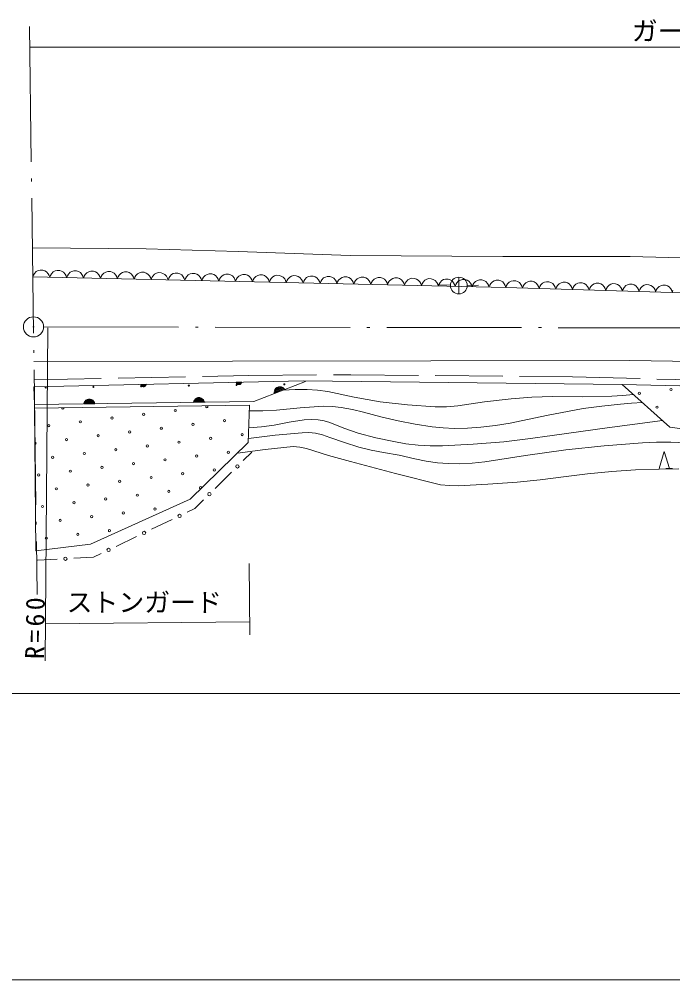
# Model space of a CAD drawing. Units: millimetres, scale not verified. Extents: x 40000 to 680000, y 20000 to 380000.
# Drawn here: x 371194 to 429298, y 205000 to 290367 of the extents above; entities that cross this region are included whole.
import ezdxf
from ezdxf.enums import TextEntityAlignment as Align

# ---------------------------------------------------------------- set-up
doc = ezdxf.new("R2010")
doc.units = ezdxf.units.MM
doc.header["$LTSCALE"] = 1000
doc.linetypes.add('DASHED', pattern=[7.5, 6, -1.5])
doc.linetypes.add('LONG_DASHED_DOTTED', pattern=[15.25, 12, -1.5, 0.25, -1.5])
doc.layers.add('S-BGD', color=7, linetype='Continuous', lineweight=13)
doc.layers.add('S-BGD-HTXT', color=7, linetype='Continuous', lineweight=13)
doc.styles.add('ＭＳ ゴシック', font='')
doc.styles.get('ＭＳ ゴシック').set_extended_font_data('MS Gothic')

msp = doc.modelspace()

# ---------------------------------------------------------------- linework, layer by layer
at = {"layer": 'S-BGD', "linetype": 'LONG_DASHED_DOTTED'}
for p, q in [((372098, 289705), (372787, 239245)), ((373362, 263020), (444397, 262916))]:
    msp.add_line(p, q, dxfattribs=at)
at = {"layer": 'S-BGD'}
for p, q in [((372123, 287885), (506899, 287885)), ((372393, 270050), (382489, 269959)), ((382489, 269959), (390666, 269731)), ((390666, 269731), (400624, 269365)), ((400624, 269365), (414191, 269274)), ((414191, 269274), (425511, 269274)), ((425511, 269274), (432683, 269091)), ((373056, 268079), (372878, 268026)), ((373289, 268073), (373056, 268079)), ((373464, 268013), (373289, 268073)), ((372472, 267633), (372408, 267462)), ((372408, 267462), (414457, 266525)), ((372561, 267778), (372472, 267633)), ((372711, 267940), (372561, 267778)), ((372878, 268026), (372711, 267940)), ((373627, 267919), (373464, 268013)), ((373770, 267751), (373627, 267919)), ((373857, 267603), (373770, 267751)), ((373909, 267429), (373857, 267603)), ((373973, 267600), (373909, 267429)), ((374063, 267744), (373973, 267600)), ((374213, 267906), (374063, 267744)), ((374380, 267993), (374213, 267906)), ((374558, 268045), (374380, 267993)), ((374791, 268040), (374558, 268045)), ((374966, 267980), (374791, 268040)), ((375129, 267886), (374966, 267980)), ((375272, 267717), (375129, 267886)), ((375359, 267569), (375272, 267717)), ((375411, 267395), (375359, 267569)), ((375475, 267566), (375411, 267395)), ((375565, 267711), (375475, 267566)), ((375715, 267873), (375565, 267711)), ((375882, 267959), (375715, 267873)), ((376060, 268012), (375882, 267959)), ((376293, 268007), (376060, 268012)), ((376468, 267946), (376293, 268007)), ((376631, 267852), (376468, 267946)), ((376774, 267684), (376631, 267852)), ((376860, 267536), (376774, 267684)), ((376913, 267362), (376860, 267536)), ((376977, 267533), (376913, 267362)), ((377066, 267677), (376977, 267533)), ((377217, 267839), (377066, 267677)), ((377384, 267926), (377217, 267839)), ((377562, 267978), (377384, 267926)), ((377794, 267973), (377562, 267978)), ((377969, 267913), (377794, 267973)), ((378133, 267819), (377969, 267913)), ((378275, 267651), (378133, 267819)), ((378362, 267502), (378275, 267651)), ((378415, 267328), (378362, 267502)), ((378479, 267500), (378415, 267328)), ((378568, 267644), (378479, 267500)), ((378718, 267806), (378568, 267644)), ((378886, 267892), (378718, 267806)), ((379063, 267945), (378886, 267892)), ((379296, 267940), (379063, 267945)), ((379471, 267879), (379296, 267940)), ((379634, 267786), (379471, 267879)), ((379777, 267617), (379634, 267786)), ((379864, 267469), (379777, 267617)), ((379916, 267295), (379864, 267469)), ((379980, 267466), (379916, 267295)), ((380070, 267611), (379980, 267466)), ((380220, 267772), (380070, 267611)), ((380387, 267859), (380220, 267772)), ((380565, 267911), (380387, 267859)), ((380798, 267906), (380565, 267911)), ((380973, 267846), (380798, 267906)), ((381136, 267752), (380973, 267846)), ((381279, 267584), (381136, 267752)), ((381366, 267435), (381279, 267584)), ((381418, 267261), (381366, 267435)), ((381482, 267433), (381418, 267261)), ((381572, 267577), (381482, 267433)), ((381722, 267739), (381572, 267577)), ((381889, 267825), (381722, 267739)), ((382067, 267878), (381889, 267825)), ((382300, 267873), (382067, 267878)), ((382475, 267812), (382300, 267873)), ((382638, 267719), (382475, 267812)), ((382781, 267550), (382638, 267719)), ((382868, 267402), (382781, 267550)), ((382920, 267228), (382868, 267402)), ((382984, 267399), (382920, 267228)), ((383074, 267544), (382984, 267399)), ((383224, 267706), (383074, 267544)), ((383391, 267792), (383224, 267706)), ((383569, 267844), (383391, 267792)), ((383801, 267839), (383569, 267844)), ((383977, 267779), (383801, 267839)), ((384140, 267685), (383977, 267779)), ((384282, 267517), (384140, 267685)), ((384369, 267368), (384282, 267517)), ((384422, 267194), (384369, 267368)), ((384486, 267366), (384422, 267194)), ((384575, 267510), (384486, 267366)), ((384725, 267672), (384575, 267510)), ((384893, 267758), (384725, 267672)), ((385070, 267811), (384893, 267758)), ((385303, 267806), (385070, 267811)), ((385478, 267745), (385303, 267806)), ((385642, 267652), (385478, 267745)), ((385784, 267483), (385642, 267652)), ((385871, 267335), (385784, 267483)), ((385924, 267161), (385871, 267335)), ((385987, 267332), (385924, 267161)), ((386077, 267477), (385987, 267332)), ((386227, 267639), (386077, 267477)), ((386394, 267725), (386227, 267639)), ((386572, 267777), (386394, 267725)), ((386805, 267772), (386572, 267777)), ((386980, 267712), (386805, 267772)), ((387143, 267618), (386980, 267712)), ((387286, 267450), (387143, 267618)), ((387373, 267301), (387286, 267450)), ((387425, 267127), (387373, 267301)), ((387489, 267299), (387425, 267127)), ((387579, 267443), (387489, 267299)), ((387729, 267605), (387579, 267443)), ((387896, 267692), (387729, 267605)), ((388074, 267744), (387896, 267692)), ((388307, 267739), (388074, 267744)), ((388482, 267678), (388307, 267739)), ((388645, 267585), (388482, 267678)), ((388788, 267416), (388645, 267585)), ((388875, 267268), (388788, 267416)), ((388927, 267094), (388875, 267268)), ((388991, 267265), (388927, 267094)), ((389081, 267410), (388991, 267265)), ((389231, 267572), (389081, 267410)), ((389398, 267658), (389231, 267572)), ((389576, 267710), (389398, 267658)), ((389808, 267705), (389576, 267710)), ((389984, 267645), (389808, 267705)), ((390147, 267551), (389984, 267645)), ((390290, 267383), (390147, 267551)), ((390376, 267234), (390290, 267383)), ((390429, 267060), (390376, 267234)), ((390493, 267232), (390429, 267060)), ((390582, 267376), (390493, 267232)), ((390733, 267538), (390582, 267376)), ((390900, 267625), (390733, 267538)), ((391077, 267677), (390900, 267625)), ((391310, 267672), (391077, 267677)), ((391485, 267612), (391310, 267672)), ((391649, 267518), (391485, 267612)), ((391791, 267349), (391649, 267518)), ((391878, 267201), (391791, 267349)), ((391931, 267027), (391878, 267201)), ((391995, 267198), (391931, 267027)), ((392084, 267343), (391995, 267198)), ((392234, 267505), (392084, 267343)), ((392401, 267591), (392234, 267505)), ((392579, 267644), (392401, 267591)), ((392812, 267638), (392579, 267644)), ((392987, 267578), (392812, 267638)), ((393150, 267484), (392987, 267578)), ((393293, 267316), (393150, 267484)), ((393380, 267167), (393293, 267316)), ((393586, 267309), (393496, 267165)), ((393736, 267471), (393586, 267309)), ((393903, 267558), (393736, 267471)), ((394081, 267610), (393903, 267558)), ((394314, 267605), (394081, 267610)), ((394489, 267545), (394314, 267605)), ((394652, 267451), (394489, 267545)), ((394795, 267282), (394652, 267451)), ((394882, 267134), (394795, 267282)), ((395088, 267276), (394998, 267131)), ((395238, 267438), (395088, 267276)), ((395405, 267524), (395238, 267438)), ((395583, 267577), (395405, 267524)), ((395816, 267571), (395583, 267577)), ((395991, 267511), (395816, 267571)), ((396154, 267417), (395991, 267511)), ((396297, 267249), (396154, 267417)), ((396383, 267100), (396297, 267249)), ((396589, 267242), (396500, 267098)), ((396740, 267404), (396589, 267242)), ((396907, 267491), (396740, 267404)), ((397085, 267543), (396907, 267491)), ((397317, 267538), (397085, 267543)), ((397492, 267478), (397317, 267538)), ((397656, 267384), (397492, 267478)), ((397798, 267215), (397656, 267384)), ((397885, 267067), (397798, 267215)), ((398091, 267209), (398002, 267064)), ((398241, 267371), (398091, 267209)), ((398409, 267457), (398241, 267371)), ((398586, 267510), (398409, 267457)), ((398819, 267504), (398586, 267510)), ((398994, 267444), (398819, 267504)), ((399157, 267350), (398994, 267444)), ((399300, 267182), (399157, 267350)), ((399743, 267337), (399593, 267175)), ((399910, 267424), (399743, 267337)), ((400088, 267476), (399910, 267424)), ((400321, 267471), (400088, 267476)), ((400496, 267411), (400321, 267471)), ((400659, 267317), (400496, 267411)), ((400802, 267148), (400659, 267317)), ((401245, 267304), (401095, 267142)), ((401412, 267390), (401245, 267304)), ((401590, 267443), (401412, 267390)), ((401823, 267437), (401590, 267443)), ((401998, 267377), (401823, 267437)), ((402161, 267283), (401998, 267377)), ((402304, 267115), (402161, 267283)), ((402747, 267270), (402597, 267108)), ((402914, 267357), (402747, 267270)), ((403092, 267409), (402914, 267357)), ((403324, 267404), (403092, 267409)), ((403500, 267344), (403324, 267404)), ((403663, 267250), (403500, 267344)), ((403805, 267082), (403663, 267250)), ((404248, 267237), (404098, 267075)), ((404416, 267323), (404248, 267237)), ((404593, 267376), (404416, 267323)), ((404826, 267371), (404593, 267376)), ((405001, 267310), (404826, 267371)), ((405165, 267217), (405001, 267310)), ((405307, 267048), (405165, 267217)), ((405750, 267203), (405600, 267042)), ((405917, 267290), (405750, 267203)), ((406095, 267342), (405917, 267290)), ((406328, 267337), (406095, 267342)), ((406503, 267277), (406328, 267337)), ((406666, 267183), (406503, 267277)), ((407419, 267256), (407252, 267170)), ((407597, 267309), (407419, 267256)), ((407830, 267304), (407597, 267309)), ((408005, 267243), (407830, 267304)), ((408168, 267150), (408005, 267243)), ((408921, 267223), (408754, 267137)), ((409099, 267275), (408921, 267223)), ((409331, 267270), (409099, 267275)), ((409507, 267210), (409331, 267270)), ((409670, 267116), (409507, 267210)), ((410279, 267440), (410279, 265948)), ((410600, 267242), (410423, 267189)), ((410833, 267237), (410600, 267242)), ((411008, 267176), (410833, 267237)), ((412102, 267208), (411924, 267156)), ((412335, 267203), (412102, 267208)), ((412510, 267143), (412335, 267203)), ((393432, 266993), (393380, 267167)), ((393496, 267165), (393432, 266993)), ((394934, 266960), (394882, 267134)), ((394998, 267131), (394934, 266960)), ((396436, 266926), (396383, 267100)), ((396500, 267098), (396436, 266926)), ((397938, 266893), (397885, 267067)), ((398002, 267064), (397938, 266893)), ((399387, 267033), (399300, 267182)), ((399439, 266860), (399387, 267033)), ((399503, 267031), (399439, 266860)), ((399593, 267175), (399503, 267031)), ((400889, 267000), (400802, 267148)), ((400941, 266826), (400889, 267000)), ((401005, 266997), (400941, 266826)), ((401095, 267142), (401005, 266997)), ((402391, 266967), (402304, 267115)), ((402443, 266793), (402391, 266967)), ((402507, 266964), (402443, 266793)), ((402597, 267108), (402507, 266964)), ((403892, 266933), (403805, 267082)), ((403945, 266759), (403892, 266933)), ((404009, 266930), (403945, 266759)), ((404098, 267075), (404009, 266930)), ((405394, 266900), (405307, 267048)), ((405447, 266726), (405394, 266900)), ((405510, 266897), (405447, 266726)), ((405600, 267042), (405510, 266897)), ((406809, 267015), (406666, 267183)), ((406896, 266866), (406809, 267015)), ((406948, 266692), (406896, 266866)), ((407012, 266864), (406948, 266692)), ((407102, 267008), (407012, 266864)), ((407252, 267170), (407102, 267008)), ((408311, 266981), (408168, 267150)), ((408398, 266833), (408311, 266981)), ((408450, 266659), (408398, 266833)), ((408514, 266830), (408450, 266659)), ((408604, 266975), (408514, 266830)), ((409529, 266719), (408530, 266753)), ((408754, 267137), (408604, 266975)), ((409813, 266948), (409670, 267116)), ((409899, 266799), (409813, 266948)), ((409952, 266625), (409899, 266799)), ((410016, 266797), (409952, 266625)), ((410105, 266941), (410016, 266797)), ((410256, 267103), (410105, 266941)), ((410423, 267189), (410256, 267103)), ((411172, 267083), (411008, 267176)), ((411028, 266710), (412028, 266732)), ((411314, 266914), (411172, 267083)), ((411401, 266766), (411314, 266914)), ((411454, 266592), (411401, 266766)), ((411518, 266763), (411454, 266592)), ((411607, 266908), (411518, 266763)), ((411757, 267070), (411607, 266908)), ((411924, 267156), (411757, 267070)), ((412673, 267049), (412510, 267143)), ((412816, 266881), (412673, 267049)), ((412903, 266732), (412816, 266881)), ((412955, 266558), (412903, 266732)), ((413019, 266730), (412955, 266558)), ((413109, 266874), (413019, 266730)), ((413259, 267036), (413109, 266874)), ((413426, 267123), (413259, 267036)), ((413604, 267175), (413426, 267123)), ((413837, 267170), (413604, 267175)), ((414012, 267109), (413837, 267170)), ((414175, 267016), (414012, 267109)), ((414318, 266847), (414175, 267016)), ((414405, 266699), (414318, 266847)), ((414457, 266525), (414405, 266699)), ((414521, 266693), (414457, 266525)), ((414457, 266525), (444040, 265650)), ((414611, 266835), (414521, 266693)), ((414760, 266993), (414611, 266835)), ((414925, 267077), (414760, 266993)), ((415100, 267128), (414925, 267077)), ((415330, 267121), (415100, 267128)), ((415502, 267060), (415330, 267121)), ((415662, 266967), (415502, 267060)), ((415801, 266800), (415662, 266967)), ((415886, 266653), (415801, 266800)), ((415936, 266481), (415886, 266653)), ((416001, 266649), (415936, 266481)), ((416090, 266791), (416001, 266649)), ((416239, 266950), (416090, 266791)), ((416404, 267034), (416239, 266950)), ((416580, 267084), (416404, 267034)), ((416809, 267077), (416580, 267084)), ((416981, 267016), (416809, 267077)), ((417141, 266923), (416981, 267016)), ((417281, 266756), (417141, 266923)), ((417365, 266609), (417281, 266756)), ((417415, 266437), (417365, 266609)), ((417480, 266606), (417415, 266437)), ((417569, 266747), (417480, 266606)), ((417718, 266906), (417569, 266747)), ((417883, 266990), (417718, 266906)), ((418059, 267040), (417883, 266990)), ((418288, 267033), (418059, 267040)), ((418460, 266973), (418288, 267033)), ((418620, 266879), (418460, 266973)), ((418760, 266712), (418620, 266879)), ((418844, 266565), (418760, 266712)), ((418895, 266394), (418844, 266565)), ((418959, 266562), (418895, 266394)), ((419048, 266704), (418959, 266562)), ((419197, 266862), (419048, 266704)), ((419362, 266946), (419197, 266862)), ((419538, 266996), (419362, 266946)), ((419767, 266990), (419538, 266996)), ((419939, 266929), (419767, 266990)), ((420099, 266835), (419939, 266929)), ((420239, 266668), (420099, 266835)), ((420323, 266522), (420239, 266668)), ((420374, 266350), (420323, 266522)), ((420438, 266518), (420374, 266350)), ((420527, 266660), (420438, 266518)), ((420676, 266818), (420527, 266660)), ((420842, 266902), (420676, 266818)), ((421017, 266953), (420842, 266902)), ((421246, 266946), (421017, 266953)), ((421418, 266885), (421246, 266946)), ((421579, 266792), (421418, 266885)), ((421718, 266625), (421579, 266792)), ((421802, 266478), (421718, 266625)), ((421853, 266306), (421802, 266478)), ((421917, 266474), (421853, 266306)), ((422006, 266616), (421917, 266474)), ((422155, 266775), (422006, 266616)), ((422321, 266859), (422155, 266775)), ((422496, 266909), (422321, 266859)), ((422725, 266902), (422496, 266909)), ((422898, 266842), (422725, 266902)), ((423058, 266748), (422898, 266842)), ((423197, 266581), (423058, 266748)), ((423282, 266434), (423197, 266581)), ((423332, 266262), (423282, 266434)), ((423396, 266431), (423332, 266262)), ((423486, 266572), (423396, 266431)), ((423635, 266731), (423486, 266572)), ((423800, 266815), (423635, 266731)), ((423975, 266865), (423800, 266815)), ((424205, 266858), (423975, 266865)), ((424377, 266798), (424205, 266858)), ((424537, 266704), (424377, 266798)), ((424676, 266537), (424537, 266704)), ((424761, 266390), (424676, 266537)), ((424811, 266219), (424761, 266390)), ((424875, 266387), (424811, 266219)), ((424965, 266529), (424875, 266387)), ((425114, 266687), (424965, 266529)), ((425279, 266771), (425114, 266687)), ((425454, 266821), (425279, 266771)), ((425684, 266815), (425454, 266821)), ((425856, 266754), (425684, 266815)), ((426016, 266660), (425856, 266754)), ((426155, 266494), (426016, 266660)), ((426240, 266347), (426155, 266494)), ((426290, 266175), (426240, 266347)), ((426444, 266485), (426354, 266343)), ((426593, 266643), (426444, 266485)), ((426758, 266727), (426593, 266643)), ((426934, 266778), (426758, 266727)), ((427163, 266771), (426934, 266778)), ((427335, 266710), (427163, 266771)), ((427495, 266617), (427335, 266710)), ((427635, 266450), (427495, 266617)), ((427719, 266303), (427635, 266450)), ((427923, 266441), (427834, 266300)), ((428072, 266600), (427923, 266441)), ((428237, 266684), (428072, 266600)), ((428413, 266734), (428237, 266684)), ((428642, 266727), (428413, 266734)), ((428814, 266667), (428642, 266727)), ((428974, 266573), (428814, 266667)), ((429114, 266406), (428974, 266573)), ((429198, 266259), (429114, 266406)), ((426354, 266343), (426290, 266175)), ((427769, 266131), (427719, 266303)), ((427834, 266300), (427769, 266131)), ((429249, 266087), (429198, 266259)), ((429313, 266256), (429249, 266087)), ((373742, 262937), (373495, 233351)), ((372504, 259946), (425463, 260023)), ((425463, 260023), (445315, 259711)), ((372505, 257702), (396473, 258230)), ((382011, 257911), (382511, 257922)), ((382031, 257854), (382011, 257911)), ((382500, 257891), (382025, 257880)), ((382063, 257806), (382031, 257854)), ((382038, 257849), (382488, 257859)), ((382470, 257827), (382059, 257818)), ((382465, 257815), (382417, 257759)), ((382493, 257864), (382465, 257815)), ((382511, 257922), (382493, 257864)), ((390473, 258097), (390973, 258108)), ((390493, 258040), (390473, 258097)), ((390961, 258077), (390486, 258066)), ((390524, 257992), (390493, 258040)), ((390499, 258035), (390949, 258045)), ((390931, 258014), (390520, 258005)), ((390574, 257938), (390524, 257992)), ((390543, 257974), (390907, 257982)), ((390629, 257910), (390574, 257938)), ((390877, 257950), (390575, 257943)), ((390688, 257892), (390629, 257910)), ((390634, 257913), (390820, 257918)), ((390766, 257894), (390688, 257892)), ((390824, 257914), (390766, 257894)), ((390879, 257945), (390824, 257914)), ((390926, 258001), (390879, 257945)), ((390954, 258050), (390926, 258001)), ((390973, 258108), (390954, 258050)), ((396631, 258177), (392038, 256382)), ((396473, 258230), (396631, 258177)), ((396473, 258230), (424805, 257913)), ((424805, 257913), (429028, 254112)), ((443335, 257438), (424805, 257913)), ((372558, 256118), (372505, 257702)), ((382113, 257752), (382063, 257806)), ((382082, 257788), (382445, 257796)), ((382168, 257723), (382113, 257752)), ((382416, 257764), (382114, 257757)), ((382227, 257706), (382168, 257723)), ((382173, 257727), (382359, 257731)), ((382305, 257707), (382227, 257706)), ((382363, 257727), (382305, 257707)), ((382417, 257759), (382363, 257727)), ((393864, 257219), (393882, 257331)), ((393869, 257097), (393864, 257219)), ((393869, 257165), (394754, 257510)), ((394800, 257461), (393869, 257097)), ((394708, 257560), (393870, 257232)), ((393882, 257304), (394648, 257603)), ((393882, 257331), (393933, 257469)), ((394584, 257645), (393906, 257380)), ((393933, 257469), (394014, 257565)), ((393939, 257460), (394503, 257680)), ((394014, 257565), (394109, 257642)), ((394370, 257696), (394023, 257560)), ((394109, 257642), (394254, 257699)), ((394254, 257699), (394377, 257707)), ((394377, 257707), (394501, 257691)), ((394501, 257691), (394632, 257624)), ((394632, 257624), (394723, 257555)), ((394656, 257405), (395721, 257468)), ((394723, 257555), (394800, 257461)), ((395721, 257468), (396785, 257471)), ((396785, 257471), (397708, 257405)), ((397708, 257405), (398627, 257278)), ((398627, 257278), (400957, 256789)), ((424828, 256937), (425794, 257023)), ((392038, 256382), (372558, 256118)), ((376928, 256177), (376967, 256293)), ((377928, 256191), (376928, 256177)), ((376952, 256240), (377902, 256253)), ((376967, 256293), (377023, 256391)), ((377876, 256315), (376976, 256303)), ((377013, 256366), (377836, 256377)), ((377023, 256391), (377119, 256502)), ((377790, 256439), (377062, 256429)), ((377119, 256502), (377228, 256564)), ((377121, 256492), (377726, 256500)), ((377228, 256564), (377345, 256603)), ((377608, 256561), (377236, 256556)), ((377345, 256603), (377500, 256605)), ((377500, 256605), (377618, 256569)), ((377618, 256569), (377729, 256510)), ((377729, 256510), (377828, 256402)), ((377828, 256402), (377889, 256305)), ((377889, 256305), (377928, 256191)), ((386668, 256309), (386707, 256425)), ((387668, 256323), (386668, 256309)), ((386692, 256372), (387642, 256385)), ((386707, 256425), (386763, 256523)), ((387616, 256447), (386716, 256435)), ((386753, 256498), (387576, 256509)), ((386763, 256523), (386859, 256634)), ((387530, 256571), (386802, 256561)), ((386859, 256634), (386968, 256696)), ((386861, 256624), (387466, 256632)), ((386968, 256696), (387085, 256735)), ((387348, 256693), (386976, 256688)), ((387085, 256735), (387240, 256737)), ((387240, 256737), (387358, 256701)), ((387358, 256701), (387469, 256642)), ((387469, 256642), (387568, 256534)), ((387568, 256534), (387629, 256437)), ((387629, 256437), (387668, 256323)), ((400957, 256789), (403292, 256360)), ((403292, 256360), (405727, 256105)), ((405727, 256105), (408170, 255908)), ((410194, 256005), (412557, 256354)), ((412557, 256354), (414938, 256644)), ((414938, 256644), (416772, 256766)), ((416772, 256766), (418609, 256828)), ((418609, 256828), (421236, 256818)), ((421236, 256818), (423871, 256869)), ((422988, 255991), (424646, 256161)), ((423871, 256869), (424828, 256937)), ((424646, 256161), (425621, 256237)), ((425621, 256237), (426598, 256299)), ((372558, 255801), (391669, 256065)), ((372664, 243131), (372558, 255801)), ((391669, 256065), (391563, 252739)), ((391653, 255565), (392861, 255564)), ((392861, 255564), (394077, 255624)), ((394077, 255624), (396165, 255834)), ((396165, 255834), (398259, 255984)), ((398259, 255984), (399036, 255959)), ((399036, 255959), (399819, 255873)), ((399819, 255873), (400820, 255685)), ((400820, 255685), (401808, 255437)), ((401808, 255437), (403333, 255028)), ((408170, 255908), (409178, 255926)), ((409178, 255926), (410194, 256005)), ((418080, 255147), (421338, 255762)), ((421338, 255762), (422988, 255991)), ((393861, 254303), (395195, 254565)), ((395195, 254565), (396539, 254768)), ((396539, 254768), (397161, 254797)), ((397161, 254797), (397783, 254765)), ((397783, 254765), (398304, 254679)), ((398304, 254679), (398820, 254532)), ((398820, 254532), (400063, 254028)), ((403333, 255028), (404883, 254674)), ((404883, 254674), (406384, 254376)), ((413536, 254260), (414835, 254473)), ((414835, 254473), (418080, 255147)), ((423477, 254061), (428383, 254693)), ((391604, 254045), (392737, 254144)), ((392737, 254144), (393861, 254303)), ((393961, 253398), (396360, 253621)), ((396360, 253621), (396940, 253624)), ((396940, 253624), (397522, 253566)), ((397522, 253566), (398171, 253417)), ((400063, 254028), (401328, 253582)), ((401328, 253582), (402905, 253178)), ((406384, 254376), (407896, 254136)), ((407896, 254136), (408880, 254039)), ((408880, 254039), (409866, 254002)), ((409866, 254002), (411054, 254026)), ((411054, 254026), (412239, 254109)), ((412239, 254109), (413536, 254260)), ((418575, 253385), (423477, 254061)), ((429028, 254112), (434308, 253373)), ((391563, 252739), (386389, 247724)), ((391575, 253115), (393961, 253398)), ((398171, 253417), (398809, 253208)), ((398809, 253208), (400099, 252743)), ((400099, 252743), (401397, 252339)), ((402905, 253178), (404508, 252831)), ((404508, 252831), (405570, 252640)), ((411550, 252607), (414268, 252815)), ((414268, 252815), (416420, 253070)), ((416420, 253070), (418575, 253385)), ((423193, 252438), (426591, 252732)), ((426591, 252732), (427849, 252791)), ((427849, 252791), (429115, 252790)), ((429115, 252790), (431999, 252660)), ((390600, 251806), (393063, 252130)), ((391112, 251135), (391880, 251895)), ((393063, 252130), (395548, 252396)), ((395548, 252396), (396136, 252333)), ((396136, 252333), (396729, 252208)), ((396729, 252208), (398687, 251605)), ((401397, 252339), (402479, 252068)), ((402479, 252068), (403575, 251855)), ((403575, 251855), (404984, 251610)), ((405570, 252640), (406647, 252507)), ((406647, 252507), (407732, 252453)), ((407732, 252453), (408821, 252459)), ((408821, 252459), (411550, 252607)), ((416191, 251587), (419803, 252085)), ((419803, 252085), (423193, 252438)), ((428078, 250453), (428536, 251950)), ((428536, 251950), (428993, 250453)), ((398687, 251605), (400642, 251066)), ((400642, 251066), (404634, 250005)), ((404984, 251610), (406378, 251307)), ((406378, 251307), (407364, 251100)), ((407364, 251100), (408370, 250951)), ((411453, 250917), (412586, 251029)), ((412586, 251029), (416191, 251587)), ((408370, 250951), (409339, 250877)), ((409339, 250877), (410311, 250864)), ((410311, 250864), (411453, 250917)), ((421719, 249969), (423884, 250185)), ((423884, 250185), (425977, 250312)), ((425977, 250312), (428087, 250380)), ((428087, 250380), (429839, 250398)), ((428682, 250453), (429282, 250453)), ((388624, 248673), (390067, 250101)), ((404634, 250005), (408659, 248999)), ((415474, 249225), (417519, 249429)), ((417519, 249429), (419570, 249694)), ((419570, 249694), (421719, 249969)), ((408659, 248999), (409450, 248920)), ((409450, 248920), (410247, 248901)), ((410247, 248901), (412861, 249033)), ((412861, 249033), (415474, 249225)), ((386389, 247724), (377521, 243712)), ((386812, 246879), (387579, 247639)), ((386117, 246546), (386812, 246879)), ((382961, 245033), (384791, 245911)), ((379805, 243519), (381635, 244397)), ((377521, 243712), (372664, 243131)), ((376037, 242458), (377784, 242551)), ((377784, 242551), (378479, 242884)), ((372822, 242287), (374569, 242380)), ((391626, 242005), (391694, 235653)), ((373523, 236647), (391682, 236807)), ((331624, 230454), (572323, 230454))]:
    msp.add_line(p, q, dxfattribs=at)
at = {"layer": 'S-BGD', "linetype": 'DASHED'}
for p, q in [((372484, 258326), (391620, 258706)), ((391620, 258706), (400681, 258770)), ((400681, 258770), (420388, 258579)), ((420388, 258579), (447835, 257882))]:
    msp.add_line(p, q, dxfattribs=at)
at = {"layer": 'S-BGD'}
for centre, radius in [((410279, 266694), 746), ((372462, 263022), 896), ((372462, 263022), 27), ((386276, 257804), 49.7), ((390518, 257861), 49.7), ((394760, 257919), 49.7), ((373549, 257631), 49.7), ((377791, 257689), 49.7), ((382033, 257746), 49.7), ((426332, 257128), 99.5), ((429141, 257457), 99.5), ((382255, 255255), 99.5), ((385063, 255591), 99.5), ((427901, 255888), 99.5), ((376638, 254584), 99.5), ((379446, 254919), 99.5), ((386635, 254355), 99.5), ((389444, 254690), 99.5), ((373829, 254248), 99.5), ((381018, 253683), 99.5), ((383827, 254019), 99.5), ((391016, 253454), 99.5), ((375402, 253011), 99.5), ((378210, 253347), 99.5), ((385399, 252782), 99.5), ((388207, 253118), 99.5), ((376974, 251775), 99.5), ((379782, 252111), 99.5), ((382590, 252447), 99.5), ((389779, 251882), 99.5), ((374165, 251439), 99.5), ((384163, 251210), 99.5), ((386971, 251546), 99.5), ((375737, 250203), 99.5), ((378546, 250539), 99.5), ((381354, 250875), 99.5), ((388543, 250310), 99.5), ((390590, 250618), 149), ((372929, 249867), 99.5), ((380118, 249302), 99.5), ((382926, 249638), 99.5), ((385735, 249974), 99.5), ((374501, 248631), 99.5), ((377309, 248967), 99.5), ((384498, 248402), 99.5), ((378882, 247730), 99.5), ((381690, 248066), 99.5), ((388102, 248156), 149), ((373265, 247059), 99.5), ((376073, 247395), 99.5), ((383262, 246830), 99.5), ((374837, 245822), 99.5), ((377645, 246158), 99.5), ((380454, 246494), 99.5), ((385454, 246228), 149), ((379217, 244922), 99.5), ((373600, 244250), 99.5), ((376409, 244586), 99.5), ((382298, 244715), 149), ((379142, 243202), 149), ((375303, 242419), 149)]:
    msp.add_circle(centre, radius, dxfattribs=at)
for centre, start, end in [((375066, 255820), 171.58728, 9.99539), ((387872, 255927), 121.04578, 60.53693), ((372593, 252676), 265.35211, 95.60287), ((387307, 248738), 340.22888, 287.99005)]:
    msp.add_arc(centre, 99.5, start, end, dxfattribs=at)
at = {"layer": 'S-BGD-HTXT'}
msp.add_line((40000, 205000), (579000, 205000), dxfattribs=at)

# ---------------------------------------------------------------- texts
at = {"layer": 'S-BGD', "style": 'ＭＳ ゴシック'}
for s, p in [('ガードレール', (425652, 287966)), ('ストンガード', (375409, 237194))]:
    msp.add_text(s, height=1686, dxfattribs=at).set_placement(p, align=Align.BOTTOM_LEFT)
at = {"layer": 'S-BGD', "insert": (373432, 233496), "char_height": 1686, "attachment_point": 7, "rotation": 89.3, "style": 'ＭＳ ゴシック'}
msp.add_mtext('\\T1.26;R=60', dxfattribs=at)

doc.saveas('drawing.dxf')
